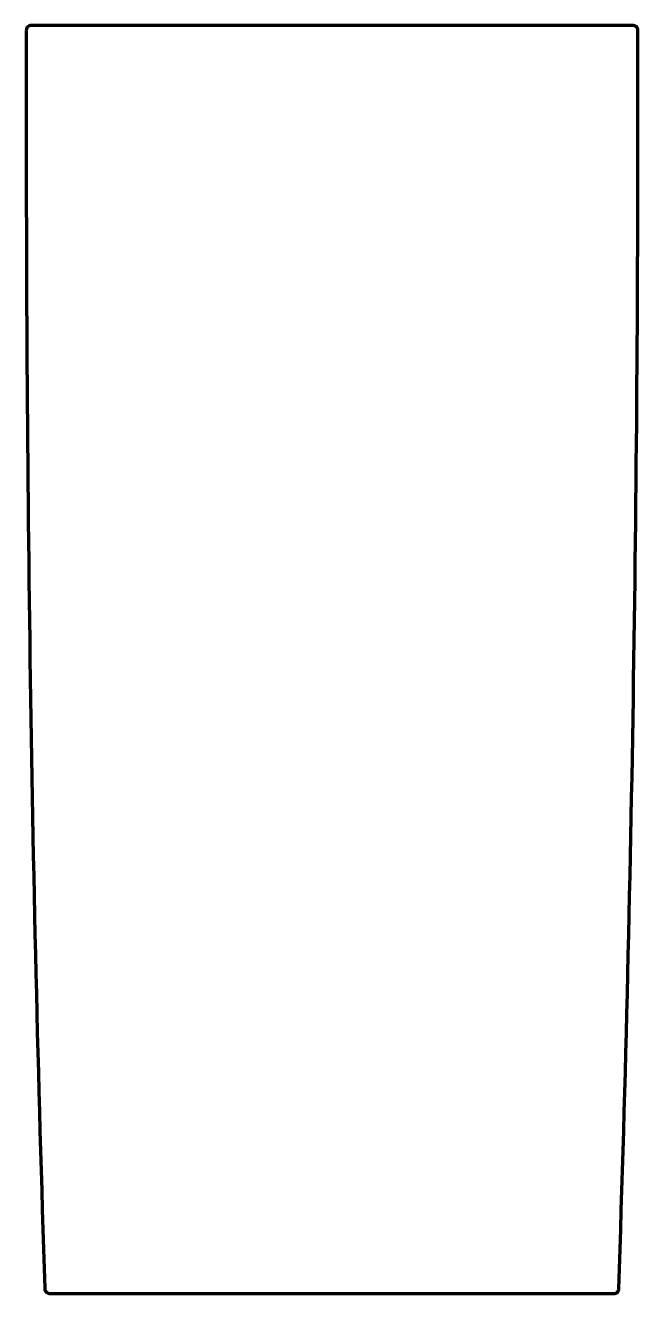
# Model space of a CAD drawing. Header units: millimetres. Extents: x 605 to 695, y 332 to 518.
import ezdxf

# ---------------------------------------------------------------- set-up
doc = ezdxf.new("R2010")
doc.units = ezdxf.units.MM
doc.layers.add('1', color=7, linetype='Continuous', true_color=0xffffff)

msp = doc.modelspace()

# ---------------------------------------------------------------- linework, layer by layer
at = {"layer": '1', "color": 155, "linetype": 'Continuous', "lineweight": 70}
for points, knots in [([(606.07, 517.69), (605.95, 517.69), (605.71, 517.66), (605.37, 517.4), (605.31, 517.1), (605.31, 516.93)], [0, 0, 0, 0, 0.305912, 0.56951, 1, 1, 1, 1]), ([(694.71, 516.91), (694.7, 517.03), (694.68, 517.27), (694.42, 517.61), (694.12, 517.67), (693.95, 517.67)], [0, 0, 0, 0, 0.305159, 0.568893, 1, 1, 1, 1]), ([(608.01, 333.09), (608.02, 332.94), (608.06, 332.7), (608.34, 332.39), (608.61, 332.33), (608.78, 332.33)], [0, 0, 0, 0, 0.361706, 0.579916, 1, 1, 1, 1]), ([(691.15, 332.31), (691.26, 332.31), (691.49, 332.34), (691.84, 332.58), (691.91, 332.89), (691.91, 333.06)], [0, 0, 0, 0, 0.282479, 0.556588, 1, 1, 1, 1])]:
    msp.add_open_spline(points, degree=3, knots=knots, dxfattribs=at)
for points in [[(650.01, 517.68), (635.36, 517.68), (620.72, 517.69), (606.07, 517.69)], [(693.95, 517.67), (679.3, 517.67), (664.65, 517.67), (650.01, 517.68)], [(605.31, 516.93), (605.17, 455.64), (605.97, 394.34), (608.01, 333.09)], [(691.91, 333.06), (693.99, 394.32), (694.82, 455.62), (694.71, 516.91)], [(608.78, 332.33), (622.51, 332.35), (636.23, 332.35), (649.96, 332.35)], [(649.96, 332.35), (663.69, 332.35), (677.42, 332.33), (691.15, 332.31)]]:
    msp.add_open_spline(points, degree=3, dxfattribs=at)

doc.saveas('drawing.dxf')
